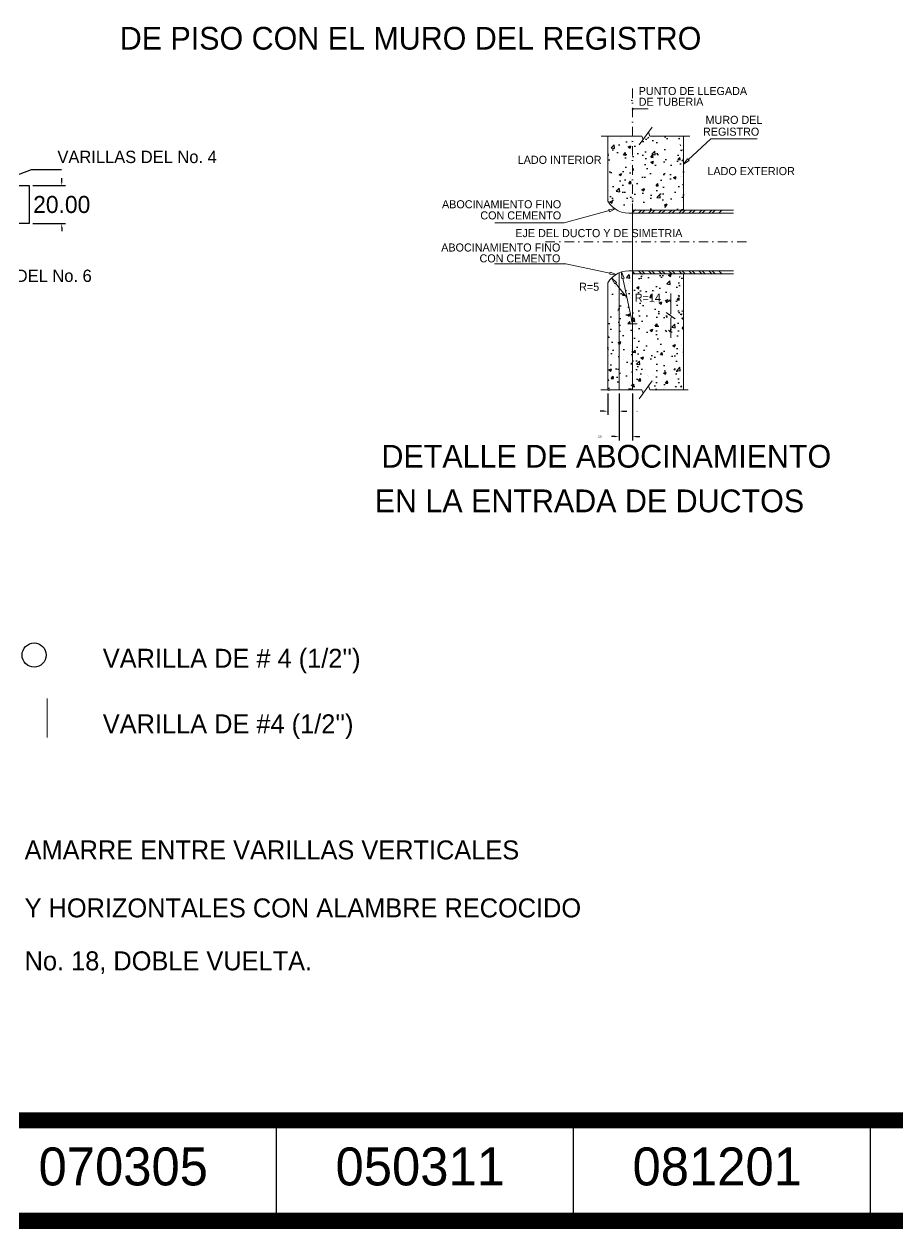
# Model space of a CAD drawing. Header units: centimetres. Extents: x 899 to 420531, y -3171 to 1299.
# Drawn here: x 15080 to 15541, y -3171 to -2536 of the extents above; entities that cross this region are included whole.
import ezdxf
from ezdxf.enums import TextEntityAlignment as Align

# ---------------------------------------------------------------- set-up
doc = ezdxf.new("R2010")
doc.units = ezdxf.units.CM
doc.header["$LTSCALE"] = 10
doc.header["$MEASUREMENT"] = 0
doc.linetypes.add('DASHDOT', pattern=[1, 0.5, -0.25, 0, -0.25])
doc.layers.get('0').update_dxf_attribs({"linetype": 'CONTINUOUS'})
doc.layers.get('DEFPOINTS').update_dxf_attribs({"color": 2, "linetype": 'CONTINUOUS'})
for name, color, linetype in [('CONCRETO', 7, 'CONTINUOUS'), ('DIM', 7, 'CONTINUOUS'), ('EJES', 7, 'DASHDOT'), ('HATCH', 7, 'CONTINUOUS'), ('IND', 7, 'CONTINUOUS'), ('MARCO', 7, 'CONTINUOUS'), ('REGISTRO', 1, 'CONTINUOUS'), ('TEXTOS', 7, 'CONTINUOUS'), ('TUBO', 4, 'CONTINUOUS'), ('VARILLAS', 30, 'CONTINUOUS')]:
    doc.layers.add(name, color=color, linetype=linetype)
doc.styles.get("Standard").update_dxf_attribs({"font": ''})
doc.styles.get('Standard').set_extended_font_data('Zurich Ex BT')
doc.dimstyles.get("Standard").update_dxf_attribs({"dimtxt": 9, "dimasz": 2, "dimexe": 2, "dimexo": 2, "dimgap": 5, "dimtad": 0, "dimtih": 1, "dimtoh": 1, "dimzin": 0, "dimdsep": 46, "dimtxsty": 'Standard', "dimcen": 0.09, "dimclrt": 256, "dimadec": 0, "dimazin": 0, "dimtfac": 1, "dimtofl": 0, "dimtmove": 0, "dimatfit": 3, "dimfxl": 0, "dimtolj": 1, "dimtzin": 0, "dimarcsym": 0})

# ---------------------------------------------------------------- blocks, each defined once
blk = doc.blocks.new('_ClosedBlank')
at = {"color": 0, "linetype": 'ByBlock', "lineweight": -2}
for p, q in [((-1, 0.17), (0, 0)), ((-1, 0.17), (-1, -0.17)), ((0, 0), (-1, -0.17))]:
    blk.add_line(p, q, dxfattribs=at)
blk = doc.blocks.new('*D57')
at = {"layer": 'DEFPOINTS', "color": 0}
for p in [(15388.16, -2729.04), (15394.16, -2729.04), (15394.16, -2740.28)]:
    blk.add_point(p, dxfattribs=at)
at = {"layer": 'DIM', "color": 0, "lineweight": -2}
for p, q in [((15388.16, -2731.04), (15388.16, -2742.28)), ((15394.16, -2731.04), (15394.16, -2742.28)), ((15386.16, -2740.28), (15384.16, -2740.28)), ((15396.16, -2740.28), (15398.16, -2740.28))]:
    blk.add_line(p, q, dxfattribs=at)
at = {"layer": 'DIM', "color": 0}
for points in [[(15386.16, -2739.95), (15386.16, -2740.61), (15388.16, -2740.28)], [(15396.16, -2739.95), (15396.16, -2740.61), (15394.16, -2740.28)]]:
    blk.add_solid(points, dxfattribs=at)
at = {"layer": 'DIM', "insert": (15403.56, -2740.28), "char_height": 1, "attachment_point": 5}
blk.add_mtext('\\A1;3', dxfattribs=at)
blk = doc.blocks.new('*D58')
at = {"layer": 'DEFPOINTS', "color": 0}
for p in [(15394.16, -2729.04), (15401.16, -2729.04), (15394.16, -2753.69)]:
    blk.add_point(p, dxfattribs=at)
at = {"layer": 'DIM', "color": 0, "lineweight": -2}
for p, q in [((15394.16, -2731.04), (15394.16, -2755.69)), ((15401.16, -2731.04), (15401.16, -2755.69)), ((15392.16, -2753.69), (15390.16, -2753.69)), ((15403.16, -2753.69), (15405.16, -2753.69))]:
    blk.add_line(p, q, dxfattribs=at)
at = {"layer": 'DIM', "color": 0}
for points in [[(15392.16, -2753.35), (15392.16, -2754.02), (15394.16, -2753.69)], [(15403.16, -2753.35), (15403.16, -2754.02), (15401.16, -2753.69)]]:
    blk.add_solid(points, dxfattribs=at)
at = {"layer": 'DIM', "insert": (15383.99, -2753.69), "char_height": 1, "attachment_point": 5}
blk.add_mtext('\\A1;3.5', dxfattribs=at)
blk = doc.blocks.new('*D83')
at = {"layer": 'DEFPOINTS', "color": 0}
for p in [(15083.04, -2621.37), (15083.04, -2641.37), (15100.2, -2641.37)]:
    blk.add_point(p, dxfattribs=at)
at = {"layer": 'DIM', "color": 0, "lineweight": -2}
for p, q in [((15085.04, -2621.37), (15102.2, -2621.37)), ((15100.2, -2619.37), (15100.2, -2617.37)), ((15085.04, -2641.37), (15102.2, -2641.37)), ((15100.2, -2643.37), (15100.2, -2645.37))]:
    blk.add_line(p, q, dxfattribs=at)
at = {"layer": 'DIM', "color": 0}
for points in [[(15099.86, -2619.37), (15100.53, -2619.37), (15100.2, -2621.37)], [(15099.86, -2643.37), (15100.53, -2643.37), (15100.2, -2641.37)]]:
    blk.add_solid(points, dxfattribs=at)
at = {"layer": 'DIM', "insert": (15100.2, -2631.37), "char_height": 9, "attachment_point": 5}
blk.add_mtext('\\A1;20.00', dxfattribs=at)
blk = doc.blocks.new('Marco-Reg')
at = {"layer": 'MARCO', "linetype": 'Continuous'}
for p, q in [((15213.34, -3114.18), (15213.34, -3167.12)), ((15369.98, -3114.18), (15369.98, -3167.12)), ((15526.61, -3114.18), (15526.61, -3167.12))]:
    blk.add_line(p, q, dxfattribs=at)
at = {"layer": 'MARCO', "linetype": 'Continuous', "const_width": 8.49}
blk.add_lwpolyline([(17865.85, -3167.12), (17865.85, -1048.47), (14591.57, -1048.47), (14591.57, -3167.12)], close=True, dxfattribs=at)
blk.add_lwpolyline([(17098.33, -3114.18), (14591.57, -3114.18)], dxfattribs=at)
at = {"layer": 'TEXTOS'}
for s, p in [('070305', (15132.65, -3148.45)), ('050311', (15289.28, -3148.45))]:
    blk.add_text(s, height=20.019, dxfattribs=at).set_placement(p, align=Align.CENTER)

msp = doc.modelspace()

# ---------------------------------------------------------------- hatches: boundary and pattern name
at = {"layer": 'CONCRETO'}
h = msp.add_hatch(dxfattribs=at)
h.set_pattern_fill('AR-CONC', color=256, scale=2, style=0)
h.set_pattern_definition([(50, (9214.466, -3751.608), (14.345204, -1.255043), [1.5, -16.5]), (355, (9214.466, -3751.608), (-2.775027, 15.043843), [1.2, -13.2]), (100.4514, (9215.661, -3751.713), (11.570188, 13.78879), [1.274804, -14.022842]), (46.1842, (9214.466, -3747.608), (21.34482, -3.31038), [2.25, -24.75]), (96.6356, (9216.245, -3747.884), (18.693254, 19.48236), [1.912206, -21.03426]), (351.1842, (9214.466, -3747.608), (18.69324, 19.48237), [1.8, -19.8]), (21, (9216.466, -3748.608), (11.93814, -8.052378), [1.5, -16.5]), (326, (9216.466, -3748.608), (4.866307, 14.503), [1.2, -13.2]), (71.4514, (9217.46, -3749.279), (16.804453, 6.45061), [1.274804, -14.022842]), (37.5, (9214.466, -3751.608), (0.243197, 6.657877), [0, -13.04, 0, -13.4, 0, -13.25]), (7.5, (9214.466, -3751.608), (5.261391, 7.888234), [0, -7.64, 0, -12.74, 0, -5.05]), (327.5, (9210.006, -3751.608), (10.6764487, -0.4510974), [0, -5, 0, -15.6, 0, -20.7]), (317.5, (9208.006, -3751.608), (11.663723, 2.0021), [0, -6.5, 0, -10.36, 0, -14.7])])
h.paths.add_polyline_path([(15428.156, -2667.927), (15401.156, -2667.927), (15401.156, -2729.043), (15406.104, -2729.043), (15406.846, -2730.877), (15409.627, -2726.985), (15410.335, -2729.043), (15428.156, -2729.043), (15428.156, -2709.43), (15427.794, -2709.186), (15428.156, -2709.046)])
h.paths.add_polyline_path([(15419.881, -2681.42), (15419.999, -2682.441), (15419.044, -2682.293)], flags=0)
h.paths.add_polyline_path([(15425.328, -2679.703), (15425.971, -2679.759), (15425.846, -2679.085)], flags=16)
h.paths.add_polyline_path([(15427.084, -2726.884), (15427.208, -2727.558), (15426.566, -2727.501)], flags=16)
h.paths.add_polyline_path([(15401.156, -2694.319), (15398.281, -2680.38), (15394.156, -2675.089), (15394.156, -2729.043), (15401.156, -2729.043), (15401.156, -2719.872), (15400.721, -2719.578), (15401.156, -2719.411), (15401.156, -2715.576), (15400.391, -2715.457), (15401.156, -2714.66)])
h.paths.add_polyline_path([(15388.156, -2724.003), (15388.566, -2723.514), (15388.69, -2724.188), (15388.156, -2724.141), (15388.156, -2729.043), (15389.503, -2729.043), (15394.156, -2729.043), (15394.156, -2675.089), (15392.311, -2672.723), (15391.864, -2673.071), (15390.221, -2670.041, 0.0611178), (15388.156, -2672.601), (15388.156, -2700.76), (15388.341, -2700.567), (15388.46, -2701.588), (15388.156, -2701.541)])
h.paths.add_polyline_path([(15390.221, -2670.041), (15392.758, -2672.375), (15392.311, -2672.723), (15394.156, -2675.089), (15394.156, -2667.387, 0.0885675)])
h.paths.add_polyline_path([(15401.156, -2667.927), (15401.156, -2666.319, 0.1065014), (15395.495, -2666.877), (15396.737, -2670.093), (15396.182, -2670.208), (15401.156, -2694.319)])
h.paths.add_polyline_path([(15401.156, -2595.212), (15388.156, -2595.212), (15388.156, -2604.691), (15388.412, -2604.424), (15388.531, -2605.445), (15388.156, -2605.386), (15388.156, -2629.556, 0.2897435), (15401.156, -2635.839), (15401.156, -2629.897), (15400.98, -2629.882), (15401.156, -2629.671)])
h.paths.add_polyline_path([(15401.156, -2634.23), (15428.156, -2634.23), (15428.156, -2595.212), (15410.335, -2595.212), (15409.627, -2593.154), (15406.846, -2597.046), (15406.104, -2595.212), (15401.156, -2595.212)])
h.paths.add_polyline_path([(15427.842, -2607.724), (15427.966, -2608.397), (15427.323, -2608.341)], flags=16)
h.paths.add_polyline_path([(15401.384, -2683.641), (15421.637, -2683.641), (15421.637, -2677.265), (15401.384, -2677.265)], flags=24)
at = {"layer": 'VARILLAS'}
h = msp.add_hatch(dxfattribs=at)
h.set_pattern_fill('AR-CONC', color=256, scale=60, style=0)
h.set_pattern_definition([(50, (9214.47, -3751.6), (430.356, -37.651), [45, -495]), (355, (9214.47, -3751.6), (-83.25, 451.315), [36, -396]), (100.4514, (9250.33, -3754.75), (347.106, 413.664), [38.244, -420.685]), (46.184, (9214.47, -3631.6), (640.345, -99.31), [67.5, -742.5]), (96.636, (9267.8, -3639.9), (560.8, 584.47), [57.366, -631.03]), (351.184, (9214.47, -3631.6), (560.8, 584.47), [54, -594]), (21, (9274.47, -3661.6), (358.144, -241.571), [45, -495]), (326, (9274.47, -3661.6), (145.99, 435.09), [36, -396]), (71.4514, (9304.3, -3681.74), (504.134, 193.518), [38.244, -420.685]), (37.5, (9214.47, -3751.61), (7.296, 199.7363), [0, -391.2, 0, -402, 0, -397.5]), (7.5, (9214.47, -3751.6), (157.842, 236.647), [0, -229.2, 0, -382.2, 0, -151.5]), (327.5, (9080.67, -3751.61), (320.2935, -13.533), [0, -150, 0, -468, 0, -621]), (317.5, (9020.67, -3751.6), (349.912, 60.063), [0, -195, 0, -310.8, 0, -441])])
edge = h.paths.add_edge_path()
edge.add_line((15388.156, -2729.043), (15388.156, -2672.601))
edge.add_line((15400.721, -2719.578), (15401.156, -2719.872))
edge.add_line((15401.156, -2719.872), (15401.255, -2719.938))
edge.add_line((15388.156, -2711.103), (15388.433, -2711.29))
edge.add_line((15400.721, -2719.578), (15401.156, -2719.411))
edge.add_line((15400.391, -2715.457), (15401.156, -2715.576))
edge.add_line((15400.391, -2715.457), (15401.156, -2714.66))
edge.add_line((15401.156, -2714.66), (15401.227, -2714.586))
edge.add_line((15428.156, -2729.043), (15428.156, -2667.927))
edge.add_line((15401.156, -2729.043), (15401.156, -2667.927))
edge.add_line((15394.156, -2729.043), (15394.156, -2667.387))
edge.add_line((15410.335, -2729.043), (15430.649, -2729.043))
edge.add_line((15404.771, -2733.78), (15411.541, -2724.306))
edge.add_line((15384.516, -2729.043), (15406.104, -2729.043))
edge.add_line((15406.104, -2729.043), (15406.846, -2730.877))
edge.add_line((15409.627, -2726.985), (15410.335, -2729.043))
edge.add_arc((15399.622, -2679.735), 13.504, 83.477007, 148.111417)
edge.add_line((15406.157, -2668.275), (15406.491, -2667.927))
edge.add_line((15454.461, -2667.927), (15401.156, -2667.927))
edge.add_line((15401.156, -2667.927), (15401.156, -2666.319))
edge.add_line((15388.156, -2595.212), (15388.156, -2629.556))
edge.add_arc((15399.622, -2622.422), 13.504, 211.888583, 276.522993)
edge.add_line((15428.156, -2634.23), (15428.156, -2595.212))
edge.add_line((15410.335, -2595.212), (15431.424, -2595.212))
edge.add_line((15404.771, -2599.949), (15411.541, -2590.475))
edge.add_line((15409.627, -2593.154), (15410.335, -2595.212))
edge.add_line((15406.104, -2595.212), (15406.846, -2597.046))
edge.add_line((15384.65, -2595.212), (15406.104, -2595.212))
edge.add_line((15454.461, -2634.23), (15401.156, -2634.23))
edge.add_line((15401.156, -2635.839), (15401.156, -2569.349))

# ---------------------------------------------------------------- linework, layer by layer
at = {"layer": 'DEFPOINTS', "lineweight": 5}
for p in [(15388.156, -2726.251), (15388.156, -2729.043), (15394.156, -2726.251), (15394.156, -2727.835), (15401.156, -2727.835), (15401.156, -2727.835), (15428.156, -2729.043)]:
    msp.add_point(p, dxfattribs=at)
at = {"layer": 'EJES', "lineweight": 5}
for p, q in [((15401.156, -2635.839), (15401.156, -2569.349)), ((15355.339, -2651.079), (15463.357, -2651.079))]:
    msp.add_line(p, q, dxfattribs=at)
at = {"layer": 'HATCH', "lineweight": 5}
for p, q in [((15389.788, -2596.661), (15389.788, -2596.661)), ((15390.694, -2596.817), (15390.694, -2596.817)), ((15394.762, -2596.281), (15394.762, -2596.281)), ((15395.303, -2595.904), (15395.303, -2595.904)), ((15400.704, -2597.675), (15400.704, -2597.675)), ((15400.728, -2595.217), (15400.728, -2595.217)), ((15401.545, -2595.388), (15401.545, -2595.388)), ((15406.968, -2596.6), (15406.968, -2596.6)), ((15409.076, -2596.612), (15409.913, -2595.74)), ((15413.231, -2595.525), (15413.231, -2595.525)), ((15414.377, -2595.221), (15414.377, -2595.221)), ((15420.11, -2595.463), (15420.11, -2595.463)), ((15422.694, -2595.738), (15422.694, -2595.738)), ((15425.798, -2596.06), (15425.798, -2596.06)), ((15425.844, -2595.706), (15425.844, -2595.706)), ((15388.177, -2599.826), (15388.177, -2599.826)), ((15389.658, -2600.236), (15389.658, -2600.236)), ((15400.261, -2604.084), (15400.261, -2604.084)), ((15400.467, -2602.368), (15400.467, -2602.368)), ((15400.597, -2598.792), (15400.597, -2598.792)), ((15401.408, -2599.271), (15401.408, -2599.271)), ((15404.242, -2598.996), (15404.242, -2598.996)), ((15405.476, -2598.735), (15405.476, -2598.735)), ((15406.176, -2597.987), (15406.176, -2597.987)), ((15426.475, -2600.318), (15426.351, -2599.645)), ((15426.904, -2603.642), (15426.904, -2603.642)), ((15427.176, -2599.965), (15427.176, -2599.965)), ((15427.889, -2602.141), (15427.889, -2602.141)), ((15427.947, -2602.132), (15427.947, -2602.132)), ((15428.077, -2598.557), (15428.077, -2598.557)), ((15388.156, -2604.691), (15388.412, -2604.425)), ((15388.156, -2605.386), (15388.53, -2605.445)), ((15388.531, -2605.444), (15388.412, -2604.424)), ((15388.547, -2609.459), (15388.547, -2609.459)), ((15400.013, -2609.943), (15400.013, -2609.943)), ((15400.205, -2609.518), (15400.205, -2609.518)), ((15400.336, -2605.943), (15400.336, -2605.943)), ((15402.15, -2604.484), (15402.15, -2604.484)), ((15427.323, -2608.341), (15427.841, -2607.724)), ((15427.323, -2608.341), (15427.965, -2608.397)), ((15427.349, -2606.896), (15427.349, -2606.896)), ((15427.686, -2609.283), (15427.686, -2609.283)), ((15427.816, -2605.708), (15427.816, -2605.708)), ((15427.966, -2608.397), (15427.842, -2607.724)), ((15400.075, -2613.094), (15400.075, -2613.094)), ((15400.672, -2611.276), (15400.672, -2611.276)), ((15400.957, -2614.787), (15400.957, -2614.787)), ((15426.589, -2616.643), (15426.589, -2616.643)), ((15427.424, -2616.434), (15427.424, -2616.434)), ((15427.555, -2612.859), (15427.555, -2612.859)), ((15427.857, -2615.742), (15427.857, -2615.742)), ((15427.899, -2615.104), (15427.899, -2615.104)), ((15428.036, -2611.222), (15428.036, -2611.222)), ((15400.187, -2616.874), (15400.187, -2616.874)), ((15400.229, -2617.684), (15400.229, -2617.684)), ((15400.82, -2618.669), (15400.82, -2618.669)), ((15401.519, -2621.133), (15401.519, -2621.133)), ((15388.523, -2624.152), (15388.523, -2624.152)), ((15388.613, -2628.839), (15388.613, -2628.839)), ((15399.427, -2626.622), (15399.427, -2626.622)), ((15399.552, -2627.395), (15399.552, -2627.395)), ((15399.683, -2623.82), (15399.683, -2623.82)), ((15400.641, -2624.876), (15400.641, -2624.876)), ((15401.156, -2629.671), (15401.497, -2629.265)), ((15427.825, -2629.342), (15427.825, -2629.342)), ((15428.094, -2627.833), (15428.094, -2627.833)), ((15391.557, -2631.839), (15391.557, -2631.839)), ((15396.507, -2634.718), (15396.507, -2634.718)), ((15399.291, -2634.546), (15399.291, -2634.546)), ((15400.197, -2631.285), (15400.197, -2631.285)), ((15400.98, -2629.882), (15401.156, -2629.671)), ((15400.98, -2629.882), (15401.156, -2629.897)), ((15402.771, -2633.643), (15402.771, -2633.643)), ((15403.058, -2633.831), (15403.058, -2633.831)), ((15404.87, -2633.741), (15404.87, -2633.741)), ((15425.664, -2634.176), (15425.664, -2634.176)), ((15398.116, -2666.725), (15398.116, -2666.725)), ((15390.512, -2672.097), (15390.512, -2672.097)), ((15391.168, -2670.173), (15391.168, -2670.173)), ((15392.411, -2673.874), (15392.411, -2673.874)), ((15392.56, -2670.988), (15392.56, -2670.988)), ((15393.839, -2673.161), (15393.839, -2673.161)), ((15393.981, -2670.897), (15393.981, -2670.897)), ((15395.236, -2669.638), (15395.236, -2669.638)), ((15396.245, -2672.34), (15396.245, -2672.34)), ((15397.855, -2673.876), (15397.855, -2673.876)), ((15397.985, -2670.3), (15397.985, -2670.3)), ((15399.194, -2672.981), (15399.194, -2672.981)), ((15399.714, -2671.139), (15399.714, -2671.139)), ((15400.102, -2672.086), (15400.102, -2672.086)), ((15401.156, -2669.091), (15401.245, -2668.985)), ((15406.157, -2668.275), (15406.491, -2667.927)), ((15414.503, -2668.051), (15414.503, -2668.051)), ((15418.893, -2668.86), (15418.893, -2668.86)), ((15425.959, -2669.743), (15426.177, -2669.094)), ((15426.136, -2673.298), (15426.136, -2673.298)), ((15426.273, -2669.416), (15426.273, -2669.416)), ((15427.73, -2670.143), (15427.73, -2670.143)), ((15388.343, -2674.409), (15388.343, -2674.409)), ((15392.43, -2674.563), (15392.43, -2674.563)), ((15396.368, -2677.217), (15396.368, -2677.217)), ((15396.412, -2675.519), (15396.412, -2675.519)), ((15397.577, -2676.598), (15397.577, -2676.598)), ((15397.724, -2677.451), (15397.724, -2677.451)), ((15399.057, -2676.863), (15399.057, -2676.863)), ((15400.514, -2679.278), (15400.514, -2679.278)), ((15409.044, -2677.083), (15409.044, -2677.083)), ((15413.041, -2677.128), (15413.041, -2677.128)), ((15420.622, -2677.888), (15420.622, -2677.888)), ((15425.204, -2677.216), (15425.204, -2677.216)), ((15425.328, -2679.703), (15425.846, -2679.085)), ((15425.328, -2679.703), (15425.97, -2679.759)), ((15425.971, -2679.758), (15425.846, -2679.085)), ((15426.244, -2677.81), (15426.244, -2677.81)), ((15427.378, -2676.999), (15427.378, -2676.999)), ((15393.406, -2685.335), (15393.406, -2685.335)), ((15393.543, -2681.453), (15393.543, -2681.453)), ((15394.25, -2680.353), (15394.25, -2680.353)), ((15395.486, -2682.087), (15395.486, -2682.087)), ((15396.232, -2681.099), (15396.232, -2681.099)), ((15397.593, -2681.026), (15397.593, -2681.026)), ((15400.071, -2685.686), (15400.071, -2685.686)), ((15400.299, -2680.564), (15400.299, -2680.564)), ((15401.219, -2682.329), (15401.219, -2682.329)), ((15406.953, -2682.571), (15406.953, -2682.571)), ((15408.556, -2683.04), (15408.556, -2683.04)), ((15411.013, -2683.017), (15411.013, -2683.017)), ((15412.686, -2682.813), (15412.686, -2682.813)), ((15413.981, -2682.353), (15413.981, -2682.353)), ((15417.796, -2682.124), (15417.796, -2682.124)), ((15418.42, -2683.056), (15418.42, -2683.056)), ((15418.861, -2682.461), (15418.861, -2682.461)), ((15419.044, -2682.293), (15419.88, -2681.421)), ((15419.044, -2682.293), (15419.999, -2682.441)), ((15419.559, -2681.547), (15419.559, -2681.547)), ((15419.999, -2682.44), (15419.881, -2681.42)), ((15420.485, -2681.77), (15420.485, -2681.77)), ((15424.153, -2683.298), (15424.153, -2683.298)), ((15424.553, -2681.235), (15424.553, -2681.235)), ((15425.074, -2680.791), (15425.074, -2680.791)), ((15425.125, -2681.386), (15425.125, -2681.386)), ((15427.699, -2683.744), (15427.699, -2683.744)), ((15393.349, -2687.546), (15393.349, -2687.546)), ((15393.807, -2686.761), (15393.807, -2686.761)), ((15394.648, -2689.036), (15394.648, -2689.036)), ((15398.606, -2692.379), (15398.606, -2692.379)), ((15399.082, -2687.788), (15399.082, -2687.788)), ((15400.482, -2692.878), (15400.482, -2692.878)), ((15401.295, -2692.025), (15401.295, -2692.025)), ((15401.431, -2688.143), (15401.431, -2688.143)), ((15427.144, -2689.644), (15427.361, -2688.995)), ((15427.461, -2687.837), (15427.337, -2687.164)), ((15427.75, -2689), (15427.75, -2689)), ((15394.219, -2693.953), (15394.219, -2693.953)), ((15399.255, -2694.719), (15399.255, -2694.719)), ((15400.587, -2698.978), (15400.587, -2698.978)), ((15402.519, -2698.098), (15402.519, -2698.098)), ((15402.537, -2695.726), (15402.537, -2695.726)), ((15402.649, -2694.523), (15402.649, -2694.523)), ((15402.724, -2693.519), (15402.724, -2693.519)), ((15404.989, -2694.962), (15404.989, -2694.962)), ((15427.667, -2697.344), (15427.667, -2697.344)), ((15427.923, -2695.931), (15427.923, -2695.931)), ((15388.156, -2700.76), (15388.341, -2700.568)), ((15388.156, -2701.541), (15388.459, -2701.588)), ((15388.46, -2701.587), (15388.341, -2700.567)), ((15427.163, -2705.678), (15427.163, -2705.678)), ((15427.923, -2703.976), (15427.923, -2703.976)), ((15388.156, -2711.103), (15388.433, -2711.29)), ((15394.061, -2708.434), (15394.061, -2708.434)), ((15394.187, -2707.554), (15394.187, -2707.554)), ((15400.707, -2711.423), (15400.707, -2711.423)), ((15400.761, -2705.909), (15400.761, -2705.909)), ((15400.844, -2707.541), (15400.844, -2707.541)), ((15401.117, -2709.377), (15400.993, -2708.704)), ((15427.635, -2710.945), (15427.635, -2710.945)), ((15427.794, -2709.186), (15428.156, -2709.046)), ((15427.794, -2709.186), (15428.156, -2709.43)), ((15388.41, -2716.906), (15388.41, -2716.906)), ((15388.534, -2715.172), (15388.534, -2715.172)), ((15394.268, -2715.414), (15394.268, -2715.414)), ((15396.418, -2713.205), (15396.418, -2713.205)), ((15400.391, -2715.457), (15401.156, -2714.66)), ((15400.391, -2715.457), (15401.156, -2715.576)), ((15401.156, -2714.66), (15401.227, -2714.586)), ((15388.156, -2724.003), (15388.566, -2723.514)), ((15388.156, -2724.141), (15388.69, -2724.188)), ((15388.69, -2724.187), (15388.566, -2723.514)), ((15394.155, -2721.154), (15394.155, -2721.154)), ((15400.419, -2720.079), (15400.419, -2720.079)), ((15400.721, -2719.578), (15401.156, -2719.411)), ((15400.721, -2719.578), (15401.156, -2719.872)), ((15401.156, -2719.872), (15401.255, -2719.938)), ((15409.331, -2721.6), (15409.331, -2721.6)), ((15409.838, -2721.813), (15409.838, -2721.813)), ((15412.503, -2724.337), (15412.503, -2724.337)), ((15412.544, -2721.682), (15412.544, -2721.682)), ((15426.531, -2722.327), (15426.531, -2722.327)), ((15427.335, -2723.374), (15427.335, -2723.374)), ((15427.604, -2724.545), (15427.604, -2724.545)), ((15400.256, -2726.939), (15400.256, -2726.939)), ((15402.549, -2728.846), (15402.549, -2728.846)), ((15406.858, -2729.52), (15406.858, -2729.52)), ((15408.813, -2727.771), (15408.813, -2727.771)), ((15412.283, -2728.833), (15412.283, -2728.833)), ((15412.414, -2725.257), (15412.414, -2725.257)), ((15413.659, -2729.039), (15413.659, -2729.039)), ((15417.726, -2728.503), (15417.726, -2728.503)), ((15417.861, -2728.028), (15417.861, -2728.028)), ((15418.707, -2727.573), (15418.707, -2727.573)), ((15420.971, -2729.016), (15420.971, -2729.016)), ((15423.376, -2727.271), (15423.376, -2727.271)), ((15424.44, -2727.815), (15424.44, -2727.815)), ((15424.51, -2727.61), (15424.51, -2727.61)), ((15426.566, -2727.501), (15427.084, -2726.884)), ((15426.566, -2727.501), (15427.208, -2727.558)), ((15427.208, -2727.557), (15427.084, -2726.884)), ((15427.198, -2727.256), (15427.198, -2727.256))]:
    msp.add_line(p, q, dxfattribs=at)
at = {"layer": 'IND', "lineweight": 5}
msp.add_line((15401.156, -2666.319), (15401.156, -2635.839), dxfattribs=at)
for points in [[(15430.659, -2607.702), (15442.597, -2596.725), (15467.042, -2596.725)], [(15388.861, -2634.554), (15365.158, -2640.968), (15328.663, -2640.968)], [(15389.304, -2667.482), (15365.995, -2662.581), (15328.398, -2662.581)]]:
    msp.add_lwpolyline(points, dxfattribs=at)
at = {"layer": 'REGISTRO', "lineweight": 5}
for p, q in [((15404.771, -2599.949), (15411.541, -2590.475)), ((15384.65, -2595.212), (15406.104, -2595.212)), ((15388.156, -2595.212), (15388.156, -2629.556)), ((15406.104, -2595.212), (15406.846, -2597.046)), ((15409.627, -2593.154), (15410.335, -2595.212)), ((15410.335, -2595.212), (15431.424, -2595.212)), ((15428.156, -2634.23), (15428.156, -2595.212)), ((15454.461, -2634.23), (15401.156, -2634.23)), ((15454.461, -2635.839), (15401.156, -2635.839)), ((15394.156, -2729.043), (15394.156, -2667.387)), ((15454.461, -2666.319), (15401.156, -2666.319)), ((15388.156, -2729.043), (15388.156, -2672.601)), ((15454.461, -2667.927), (15401.156, -2667.927)), ((15401.156, -2729.043), (15401.156, -2667.927)), ((15428.156, -2729.043), (15428.156, -2667.927)), ((15427.786, -2707.858), (15427.786, -2707.858)), ((15404.771, -2733.78), (15411.541, -2724.306)), ((15411.541, -2724.306), (15409.627, -2726.985)), ((15384.516, -2729.043), (15406.104, -2729.043)), ((15406.104, -2729.043), (15406.846, -2730.877)), ((15409.627, -2726.985), (15410.335, -2729.043)), ((15410.335, -2729.043), (15430.649, -2729.043)), ((15092.582, -2891.79), (15092.582, -2912.356))]:
    msp.add_line(p, q, dxfattribs=at)
at = {"layer": 'REGISTRO'}
for p, q in [((14783.038, -2621.366), (15083.038, -2621.366)), ((15083.038, -2621.366), (15083.038, -2641.366)), ((15401.156, -2635.523), (15402.449, -2634.23)), ((15404.376, -2635.839), (15405.985, -2634.23)), ((15406.144, -2635.839), (15407.752, -2634.23)), ((15409.679, -2635.839), (15411.288, -2634.23)), ((15411.447, -2635.839), (15413.056, -2634.23)), ((15414.983, -2635.839), (15416.591, -2634.23)), ((15416.75, -2635.839), (15418.359, -2634.23)), ((15420.286, -2635.839), (15421.895, -2634.23)), ((15422.054, -2635.839), (15423.662, -2634.23)), ((15425.589, -2635.839), (15427.198, -2634.23)), ((15427.357, -2635.839), (15428.966, -2634.23)), ((15430.893, -2635.839), (15432.501, -2634.23)), ((15432.66, -2635.839), (15434.269, -2634.23)), ((15436.196, -2635.839), (15437.804, -2634.23)), ((15437.964, -2635.839), (15439.572, -2634.23)), ((15441.499, -2635.839), (15443.108, -2634.23)), ((15443.267, -2635.839), (15444.876, -2634.23)), ((15446.802, -2635.839), (15448.411, -2634.23)), ((15083.038, -2641.366), (14971.788, -2641.366)), ((15401.156, -2666.634), (15402.449, -2667.927)), ((15404.376, -2666.319), (15405.985, -2667.927)), ((15406.144, -2666.319), (15407.752, -2667.927)), ((15409.679, -2666.319), (15411.288, -2667.927)), ((15411.447, -2666.319), (15413.056, -2667.927)), ((15414.983, -2666.319), (15416.591, -2667.927)), ((15416.75, -2666.319), (15418.359, -2667.927)), ((15420.286, -2666.319), (15421.895, -2667.927)), ((15422.054, -2666.319), (15423.662, -2667.927)), ((15425.589, -2666.319), (15427.198, -2667.927)), ((15427.357, -2666.319), (15428.966, -2667.927)), ((15430.893, -2666.319), (15432.501, -2667.927)), ((15432.66, -2666.319), (15434.269, -2667.927)), ((15436.196, -2666.319), (15437.804, -2667.927)), ((15437.964, -2666.319), (15439.572, -2667.927)), ((15441.499, -2666.319), (15443.108, -2667.927)), ((15443.267, -2666.319), (15444.876, -2667.927)), ((15446.802, -2666.319), (15448.411, -2667.927)), ((15418.425, -2682.332), (15419.229, -2681.528)), ((15420.193, -2682.332), (15420.997, -2681.528)), ((15421.077, -2682.332), (15421.37, -2682.038)), ((15418.425, -2697.572), (15419.229, -2698.376)), ((15420.193, -2697.572), (15420.997, -2698.376)), ((15421.077, -2697.572), (15421.37, -2697.866))]:
    msp.add_line(p, q, dxfattribs=at)
at = {"layer": 'REGISTRO', "lineweight": 5}
for centre, start, end in [((15399.622, -2622.422), 211.888583, 276.522993), ((15399.622, -2679.735), 83.477007, 148.111417)]:
    msp.add_arc(centre, 13.504, start, end, dxfattribs=at)
at = {"layer": 'TEXTOS', "lineweight": 5}
for p, q in [((15409.542, -2580.943), (15401.323, -2580.943)), ((15411.541, -2590.475), (15409.627, -2593.154)), ((15406.846, -2597.046), (15404.771, -2599.949)), ((15421.37, -2678.199), (15421.37, -2688.926)), ((15420.453, -2689.297), (15419.002, -2688.26)), ((15419.002, -2688.26), (15423.739, -2691.644)), ((15421.37, -2688.926), (15420.453, -2689.297)), ((15422.4, -2690.687), (15421.37, -2691.042)), ((15421.37, -2691.042), (15421.37, -2701.586)), ((15423.739, -2691.644), (15422.4, -2690.687)), ((15399.094, -2694.319), (15403.647, -2694.319)), ((15406.846, -2730.877), (15404.771, -2733.78))]:
    msp.add_line(p, q, dxfattribs=at)
at = {"layer": 'TEXTOS'}
msp.add_line((15388.156, -2729.043), (15389.503, -2729.043), dxfattribs=at)
at = {"layer": 'TEXTOS', "lineweight": 5}
for points in [[(15392.311, -2672.723), (15398.281, -2680.38)], [(15396.182, -2670.208), (15401.156, -2694.319)]]:
    msp.add_lwpolyline(points, dxfattribs=at)
for start, end in [(0, 180), (180, 0)]:
    msp.add_arc((15401.323, -2580.943), 0.25, start, end, dxfattribs=at)
at = {"layer": 'TUBO', "lineweight": 5}
for p, q in [((15401.156, -2634.23), (15401.156, -2635.839)), ((15401.156, -2667.927), (15401.156, -2666.319))]:
    msp.add_line(p, q, dxfattribs=at)
at = {"layer": 'VARILLAS'}
msp.add_circle((15085.624, -2868.83), 6.35, dxfattribs=at)

# ---------------------------------------------------------------- block references
at = {"layer": 'DIM'}
msp.add_blockref('Marco-Reg', (0, 0), dxfattribs=at)
at = {"layer": 'IND', "lineweight": 5, "yscale": 3.400569064215233, "zscale": 3.400569064209993}
for p, xscale, rotation in [((15428.156, -2610.004), 3.40056906417716, 222.6014953980237), ((15392.143, -2633.666), 3.400569064200636, 15.14250282571705), ((15392.631, -2668.181), 3.40056906428631, 348.1258467878341)]:
    msp.add_blockref('_ClosedBlank', p, dxfattribs=dict(at, xscale=xscale, rotation=rotation))
at = {"layer": 'TEXTOS', "lineweight": 5, "yscale": 3.400569064215233, "zscale": 3.400569064209993}
for p, xscale, rotation in [((15395.495, -2666.877), 3.400569064204863, 101.6557800386528), ((15390.221, -2670.041), 3.400569064268743, 127.9387935556718)]:
    msp.add_blockref('_ClosedBlank', p, dxfattribs=dict(at, xscale=xscale, rotation=rotation))

# ---------------------------------------------------------------- texts
at = {"layer": 'TEXTOS', "lineweight": 5}
for s, height, p in [('DE PISO CON EL MURO DEL REGISTRO', 12, (15130.807, -2549.684)), ('PUNTO DE LLEGADA', 4.25071, (15404.483, -2573.612)), ('DE TUBERIA', 4.2507, (15404.483, -2579.281)), ('EJE DEL DUCTO Y DE SIMETRIA', 4.25071, (15339.41, -2648.53)), ('R=5', 4.2507, (15373.054, -2676.81)), ('R=14', 4.2507, (15402.447, -2682.578)), ('DETALLE DE ABOCINAMIENTO', 12, (15268.825, -2770.048)), ('EN LA ENTRADA DE DUCTOS', 12, (15265.262, -2793.563)), ("VARILLA DE # 4 (1/2'')", 10, (15121.857, -2875.555)), ("VARILLA DE #4 (1/2'')", 10, (15121.857, -2910.115)), ('AMARRE ENTRE VARILLAS VERTICALES', 10, (15080.623, -2976.575)), ('Y HORIZONTALES CON ALAMBRE RECOCIDO', 10, (15080.623, -3007.147)), ('No. 18, DOBLE VUELTA.', 10, (15080.623, -3035.06))]:
    msp.add_text(s, height=height, dxfattribs=at).set_placement(p)
for s, height, p in [('MURO DEL', 4.2507, (15469.738, -2588.829)), ('REGISTRO', 4.2507, (15468.076, -2595.051)), ('LADO INTERIOR', 4.25071, (15384.889, -2609.891)), ('LADO EXTERIOR', 4.25071, (15486.843, -2615.824)), ('ABOCINAMIENTO FINO', 4.25071, (15363.601, -2633.327)), ('CON CEMENTO', 4.25071, (15363.601, -2639.191)), ('ABOCINAMIENTO FINO', 4.25071, (15363.177, -2656.104)), ('CON CEMENTO', 4.25071, (15363.177, -2661.844))]:
    msp.add_text(s, height=height, dxfattribs=at).set_placement(p, align=Align.RIGHT)
for s, p in [(' VARILLAS DEL No. 4', (15138.749, -2606.22)), (' VARILLAS DEL No. 6', (15072.791, -2668.909))]:
    msp.add_text(s, height=6.5, dxfattribs=at).set_placement(p, align=Align.MIDDLE_CENTER)
at = {"layer": 'TEXTOS'}
msp.add_text('081201', height=20.0188, dxfattribs=at).set_placement((15445.914, -3148.449), align=Align.CENTER)

# ---------------------------------------------------------------- dimensions: what is measured, and where the dimension line sits
at = {"layer": 'DIM'}
dim = msp.add_linear_dim(base=(15100.197, -2641.366), p1=(15083.038, -2621.366), p2=(15083.038, -2641.366), angle=90, dimstyle='Standard', dxfattribs=at)
dim.commit()
dim.dimension.update_dxf_attribs({"geometry": '*D83', "text_midpoint": (15100.197, -2631.366)})
for base, p1, text, picture, middle in [((15394.156, -2753.688), (15401.156, -2729.043), '3.5', '*D58', (15383.989, -2753.688)), ((15394.156, -2740.281), (15388.156, -2729.043), '3', '*D57', (15403.561, -2740.281))]:
    dim = msp.add_linear_dim(base=base, p1=p1, p2=(15394.156, -2729.043), text=text, dimstyle='Standard', override={"dimtxt": 1}, dxfattribs=at)
    dim.commit()
    dim.dimension.update_dxf_attribs({"geometry": picture, "text_midpoint": middle})

# ---------------------------------------------------------------- leaders
at = {"layer": 'TEXTOS'}
msp.add_leader([(15051.169, -2625.36), (15084.316, -2612.832), (15100.121, -2612.832)], dimstyle='Standard', override={"dimgap": 0.09, "dimtad": 0}, dxfattribs=at)

doc.saveas('drawing.dxf')
